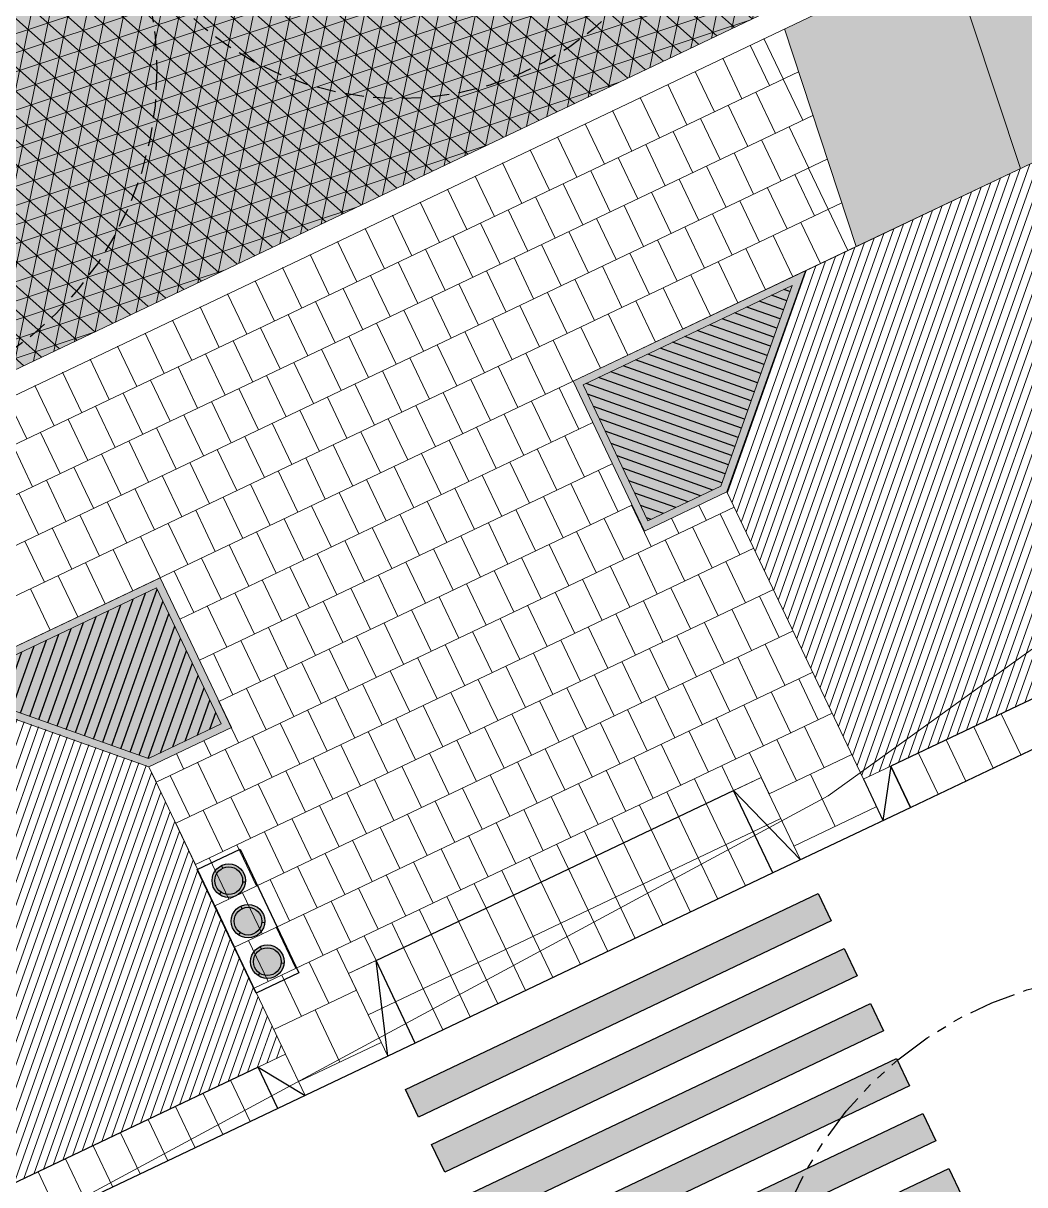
# Model space of a CAD drawing. Header units: metres. Extents: x 678805 to 1359287, y 2747329 to 5497370.
# Drawn here: x 679765.76 to 679778.91, y 2748570.78 to 2748586.04 of the extents above; entities that cross this region are included whole.
import ezdxf
from ezdxf.enums import TextEntityAlignment as Align

# ---------------------------------------------------------------- set-up
doc = ezdxf.new("R2010")
doc.units = ezdxf.units.M
for name, pattern in [('XREF_MON_EIT SUPPORT$0$HIDDEN', [0.375, 0.25, -0.125]), ('XREF_MON_EIT SUPPORT$0$LIM ACERAS$0$PHANTOM2', [1.25, 0.625, -0.125, 0.125, -0.125, 0.125, -0.125]), ('XREF_MON_SFT_TREES$0$HIDDEN', [0.375, 0.25, -0.125])]:
    doc.linetypes.add(name, pattern=pattern)
for name, color, linetype in [('00_XREF_MON_HSC_PAVEMENT', 7, 'Continuous'), ('00_XREF_TWQ_BUILDINGS', 7, 'Continuous'), ('00_XREF_TWQ_SFT_TREES', 7, 'Continuous'), ('00_XREF_TWQ_URBAN CONTEXT', 7, 'Continuous'), ('XREF_MON_EIT SUPPORT$0$02-L-Painted line', 254, 'Continuous'), ('XREF_MON_EIT SUPPORT$0$02-L-PINTURA', 253, 'Continuous'), ('XREF_MON_EIT SUPPORT$0$SL_TREE_CANOPY_', 254, 'XREF_MON_EIT SUPPORT$0$HIDDEN'), ('XREF_MON_EIT SUPPORT$0$SL_TREE_TRUNK_', 254, 'Continuous'), ('XREF_MON_EIT SUPPORT$0$SL_Trees_out_of_scope_', 254, 'Continuous'), ('XREF_MON_GENERAL_LAYOUT$0$02-L-Edge Line Stair +10cm', 6, 'Continuous'), ('XREF_MON_GENERAL_LAYOUT$0$02-L-Plan Change', 8, 'Continuous'), ('XREF_MON_HSC_FURNITURE$0$02-L-litter bin', 8, 'Continuous'), ('XREF_MON_HSC_PAVEMENT$0$03-TR-Tree Pit_Green', 74, 'Continuous'), ('XREF_MON_SFT_TREES$0$SL_TREE_CANOPY', 251, 'XREF_MON_SFT_TREES$0$HIDDEN'), ('XREF_MON_SFT_TREES$0$SL_TREE_TRUNK', 251, 'Continuous'), ('XREF_MON_URBAN CONTEXT$0$XREF_MON_EIT SUPPORT', 7, 'Continuous')]:
    doc.layers.add(name, color=color, linetype=linetype)
for name, color, linetype, true_color in [('02-L-Waterfeatures 01', 7, 'Continuous', 0x4da6ff), ('XREF_MON_HSC_PAVEMENT$0$03-TR-Tree Pit_White', 7, 'Continuous', 0xfcfcfc), ('XREF_MON_SFT_TREES$0$SL_TREE_ACACIA_NILOTICA', 7, 'Continuous', 0x264d00), ('XREF_MON_SFT_TREES$0$SL_TREE_CERCIDIUM_FLORIDUM', 7, 'Continuous', 0xe0e000)]:
    doc.layers.add(name, color=color, linetype=linetype, true_color=true_color)
for name, color, linetype, lineweight in [('XREF_MON_GENERAL_LAYOUT$0$02-L-Level Curves 0.25-0.75m', 33, 'Continuous', 5), ('XREF_MON_GENERAL_LAYOUT$0$02-L-Material Change', 251, 'Continuous', 5), ('XREF_MON_GENERAL_LAYOUT$0$04-BK-Tree Pit', 6, 'Continuous', 5), ('XREF_MON_HSC_PAVEMENT$0$02-L-B-Flat Bar', 251, 'Continuous', 5), ('XREF_MON_HSC_PAVEMENT$0$04-BK-Tree Pit', 6, 'Continuous', 5)]:
    doc.layers.add(name, color=color, linetype=linetype, lineweight=lineweight)
doc.layers.add('XREF_MON_HSC_FURNITURE$0$00-AUX', color=2, linetype='Continuous', plot=False)
for name, color, linetype, lineweight, true_color in [('XREF_MON_HSC_PAVEMENT$0$02-L-Joints-Paviment_06_Concrete Slab in sittu', 7, 'Continuous', 5, 0x999999), ('XREF_MON_HSC_PAVEMENT$0$02-L-Joints-Paviment_07_Precast Concrete Blocks 60X40', 7, 'Continuous', 5, 0x999999), ('XREF_MON_HSC_PAVEMENT$0$03-TR-Pavement_05_Precast irregular Concrete Blocks_Open Joint', 7, 'Continuous', 5, 0x82ae7e), ('XREF_MON_HSC_PAVEMENT$0$03-TR-Pavement_06_Concrete Slab in situ', 7, 'Continuous', 9, 0xf7f7f7), ('XREF_MON_HSC_PAVEMENT$0$03-TR-Pavement_07_Precast Concrete Blocks 20X10', 7, 'Continuous', 5, 0x999999), ('XREF_MON_HSC_PAVEMENT$0$03-TR-Pavement_07_Precast Concrete Blocks 60X40', 7, 'Continuous', 5, 0x999999), ('XREF_MON_HSC_PAVEMENT$0$03-TR-Pavement_07_Precast irregular Concrete Blocks', 7, 'Continuous', 5, 0xb3b3b3)]:
    doc.layers.add(name, color=color, linetype=linetype, lineweight=lineweight, true_color=true_color)
doc.layers.get('XREF_MON_SFT_TREES$0$SL_TREE_ACACIA_NILOTICA').off()
doc.layers.get('XREF_MON_SFT_TREES$0$SL_TREE_CERCIDIUM_FLORIDUM').off()
doc.styles.add('XREF_MON_GENERAL_LAYOUT$0$Standard', font='arial.ttf')
pattern_1 = [(70.5, (0, 0), (-0.094275932128, 0.033384858509), [])]

# ---------------------------------------------------------------- blocks, each defined once
blk = doc.blocks.new('*U46')
h = blk.add_hatch(color=256)
h.dxf.hatch_style = 1
h.paths.add_polyline_path([(7.523, 14.149), (7.523, 14.549), (13.523, 14.549), (13.523, 14.149)])
h = blk.add_hatch(color=256)
h.dxf.hatch_style = 1
h.paths.add_polyline_path([(7.523, 13.349), (7.523, 13.749), (13.523, 13.749), (13.523, 13.349)])
h = blk.add_hatch(color=256)
h.dxf.hatch_style = 1
h.paths.add_polyline_path([(7.523, 12.549), (7.523, 12.949), (13.523, 12.949), (13.523, 12.549)])
h = blk.add_hatch(color=256)
h.dxf.hatch_style = 1
h.paths.add_polyline_path([(7.523, 11.749), (7.523, 12.149), (13.523, 12.149), (13.523, 11.749)])
h = blk.add_hatch(color=256)
h.dxf.hatch_style = 1
h.paths.add_polyline_path([(7.523, 10.949), (7.523, 11.349), (13.523, 11.349), (13.523, 10.949)])
h = blk.add_hatch(color=256)
h.dxf.hatch_style = 1
h.paths.add_polyline_path([(7.523, 10.149), (7.523, 10.549), (13.523, 10.549), (13.523, 10.149)])
h = blk.add_hatch(color=256)
h.dxf.hatch_style = 1
h.paths.add_polyline_path([(7.523, 9.349), (7.523, 9.749), (13.523, 9.749), (13.523, 9.349)])
h = blk.add_hatch(color=256)
h.dxf.hatch_style = 1
h.paths.add_polyline_path([(7.523, 8.549), (7.523, 8.949), (13.523, 8.949), (13.523, 8.549)])
at = {"layer": 'XREF_MON_EIT SUPPORT$0$02-L-PINTURA'}
for points in [[(7.523, 14.149), (7.523, 14.549), (13.523, 14.549), (13.523, 14.149)], [(7.523, 13.349), (7.523, 13.749), (13.523, 13.749), (13.523, 13.349)], [(7.523, 12.549), (7.523, 12.949), (13.523, 12.949), (13.523, 12.549)], [(7.523, 11.749), (7.523, 12.149), (13.523, 12.149), (13.523, 11.749)], [(7.523, 10.949), (7.523, 11.349), (13.523, 11.349), (13.523, 10.949)], [(7.523, 10.149), (7.523, 10.549), (13.523, 10.549), (13.523, 10.149)], [(7.523, 9.349), (7.523, 9.749), (13.523, 9.749), (13.523, 9.349)], [(7.523, 8.549), (7.523, 8.949), (13.523, 8.949), (13.523, 8.549)]]:
    blk.add_lwpolyline(points, close=True, dxfattribs=at)
blk = doc.blocks.new('XREF_MON_EIT SUPPORT$0$trees_outofboundaries')
at = {"layer": 'XREF_MON_EIT SUPPORT$0$SL_TREE_TRUNK_'}
h = blk.add_hatch(color=256, dxfattribs=at)
h.dxf.hatch_style = 1
edge = h.paths.add_edge_path()
edge.add_arc((0, 0), 0.25, 0, 360)
at = {"layer": 'XREF_MON_EIT SUPPORT$0$SL_TREE_CANOPY_', "linetype": 'XREF_MON_EIT SUPPORT$0$LIM ACERAS$0$PHANTOM2'}
blk.add_circle((0, 0), 5, dxfattribs=at)
at = {"layer": 'XREF_MON_EIT SUPPORT$0$SL_TREE_TRUNK_'}
blk.add_circle((0, 0), 0.25, dxfattribs=at)
blk = doc.blocks.new('XREF_MON_EIT SUPPORT')
at = {"layer": 'XREF_MON_EIT SUPPORT$0$02-L-Painted line', "rotation": 205.4458425004114}
blk.add_blockref('*U46', (679779.32, 2748585.562), dxfattribs=at)
at = {"layer": 'XREF_MON_EIT SUPPORT$0$SL_Trees_out_of_scope_'}
blk.add_blockref('XREF_MON_EIT SUPPORT$0$trees_outofboundaries', (679780.429, 2748568.567), dxfattribs=at)
blk = doc.blocks.new('XREF_MON_URBAN CONTEXT')
at = {"layer": 'XREF_MON_URBAN CONTEXT$0$XREF_MON_EIT SUPPORT'}
blk.add_blockref('XREF_MON_EIT SUPPORT', (0, 0), dxfattribs=at)
blk = doc.blocks.new('XREF_MON_SFT_TREES$0$cercidium_floridum')
h = blk.add_hatch()
h.set_pattern_fill('ANSI31', color=256, scale=0.1)
edge = h.paths.add_edge_path()
edge.add_arc((0, 0), 4.5, -25.4481, 334.5519)
at = {"layer": 'XREF_MON_SFT_TREES$0$SL_TREE_TRUNK'}
h = blk.add_hatch(color=256, dxfattribs=at)
h.dxf.hatch_style = 1
edge = h.paths.add_edge_path()
edge.add_arc((0, 0), 0.25, 0, 360)
at = {"layer": 'XREF_MON_SFT_TREES$0$SL_TREE_CANOPY', "linetype": 'XREF_MON_SFT_TREES$0$HIDDEN'}
blk.add_circle((0, 0), 4.5, dxfattribs=at)
at = {"layer": 'XREF_MON_SFT_TREES$0$SL_TREE_TRUNK'}
blk.add_circle((0, 0), 0.25, dxfattribs=at)
blk = doc.blocks.new('XREF_MON_SFT_TREES$0$Acacia_nilotica')
h = blk.add_hatch()
h.set_pattern_fill('ANSI31', color=256, scale=0.1)
edge = h.paths.add_edge_path()
edge.add_arc((0, 0), 4, 0, 360)
at = {"layer": 'XREF_MON_SFT_TREES$0$SL_TREE_TRUNK'}
h = blk.add_hatch(color=256, dxfattribs=at)
h.dxf.hatch_style = 1
edge = h.paths.add_edge_path()
edge.add_arc((0, 0), 0.25, 0, 360)
at = {"layer": 'XREF_MON_SFT_TREES$0$SL_TREE_CANOPY', "linetype": 'XREF_MON_SFT_TREES$0$HIDDEN'}
blk.add_circle((0, 0), 4, dxfattribs=at)
at = {"layer": 'XREF_MON_SFT_TREES$0$SL_TREE_TRUNK'}
blk.add_circle((0, 0), 0.25, dxfattribs=at)
blk = doc.blocks.new('XREF_MON_SFT_TREES')
at = {"layer": 'XREF_MON_SFT_TREES$0$SL_TREE_ACACIA_NILOTICA', "rotation": 25.44812939262281}
blk.add_blockref('XREF_MON_SFT_TREES$0$Acacia_nilotica', (679770.703, 2748589.047), dxfattribs=at)
at = {"layer": 'XREF_MON_SFT_TREES$0$SL_TREE_CERCIDIUM_FLORIDUM', "rotation": 25.44812939262281}
blk.add_blockref('XREF_MON_SFT_TREES$0$cercidium_floridum', (679763.019, 2748585.414), dxfattribs=at)
blk = doc.blocks.new('XREF_MON_HSC_PAVEMENT$0$Tree Pit Ford')
at = {"layer": 'XREF_MON_HSC_PAVEMENT$0$03-TR-Tree Pit_Green', "ltscale": 0.3}
h = blk.add_hatch(dxfattribs=at)
h.set_pattern_fill('ANSI31', color=256, scale=0.04)
h.paths.add_polyline_path([(-0.045, 1.149), (1.934, -0.83), (-1.104, -0.83), (-1.104, 1.149)])
at = {"layer": 'XREF_MON_HSC_PAVEMENT$0$03-TR-Tree Pit_White'}
h = blk.add_hatch(color=256, dxfattribs=at)
h.dxf.hatch_style = 1
h.paths.add_polyline_path([(-0.004, 1.249), (2.175, -0.93), (-1.204, -0.93), (-1.204, 1.249)])
blk = doc.blocks.new('*U459')
at = {"layer": 'XREF_MON_HSC_PAVEMENT$0$02-L-Joints-Paviment_07_Precast Concrete Blocks 60X40'}
blk.add_line((0, -0.6), (0, 0), dxfattribs=at)
blk = doc.blocks.new('*U460')
at = {"layer": 'XREF_MON_HSC_PAVEMENT$0$02-L-Joints-Paviment_07_Precast Concrete Blocks 60X40', "color": 0, "linetype": 'ByBlock', "lineweight": -2, "transparency": 16777216, "rotation": 205.44819555251}
for p in [(679769.467, 2748571.956), (679769.105, 2748571.785), (679768.744, 2748571.613), (679768.383, 2748571.441), (679768.022, 2748571.269), (679767.661, 2748571.097), (679767.299, 2748570.925), (679766.938, 2748570.753), (679766.577, 2748570.581), (679766.216, 2748570.41)]:
    blk.add_blockref('*U459', p, dxfattribs=at)
blk = doc.blocks.new('*U461')
at = {"layer": 'XREF_MON_HSC_PAVEMENT$0$02-L-Joints-Paviment_07_Precast Concrete Blocks 60X40'}
blk.add_lwpolyline([(0, 0.599), (0, 0)], dxfattribs=at)
blk = doc.blocks.new('*U462')
at = {"layer": 'XREF_MON_HSC_PAVEMENT$0$02-L-Joints-Paviment_07_Precast Concrete Blocks 60X40', "color": 0, "linetype": 'ByBlock', "lineweight": -2, "transparency": 16777216, "rotation": 25.44814633357297}
for p in [(679778.863, 2748576.428), (679778.502, 2748576.256), (679778.141, 2748576.084), (679777.779, 2748575.912), (679777.418, 2748575.74), (679777.057, 2748575.568)]:
    blk.add_blockref('*U461', p, dxfattribs=at)
blk = doc.blocks.new('XREF_MON_HSC_PAVEMENT')
at = {"layer": 'XREF_MON_HSC_PAVEMENT$0$03-TR-Pavement_05_Precast irregular Concrete Blocks_Open Joint'}
h = blk.add_hatch(dxfattribs=at)
h.set_pattern_fill('SWAMP', color=256, scale=0.01)
h.set_pattern_definition([(0, (0, 0), (0.127, 0.219970452362), [0.03175, -0.22225]), (90, (0.01588, 0), (-0.127, 0.219970452362), [0.015875, -0.424065904724]), (90, (0.01984, 0), (-0.127, 0.219970452362), [0.0127, -0.427240904724]), (90, (0.0119, 0), (-0.127, 0.219970452362), [0.0127, -0.427240904724]), (60, (0.02381, 0), (-0.126999999827, 0.219970452462), [0.01016, -0.24384]), (120, (0.00794, 0), (-0.253999999827, 1e-10), [0.01016, -0.24384])])
h.paths.add_polyline_path([(679748.306, 2748599.649), (679770.022, 2748603.331), (679775.661, 2748586.251), (679760.974, 2748579.256)])
at = {"layer": 'XREF_MON_HSC_PAVEMENT$0$03-TR-Pavement_06_Concrete Slab in situ', "linetype": 'Continuous'}
h = blk.add_hatch(color=256, dxfattribs=at)
h.dxf.hatch_style = 1
h.paths.add_polyline_path([(679775.758, 2748585.964), (679835.551, 2748614.441), (679836.506, 2748611.563), (679776.702, 2748583.105)])
at = {"layer": 'XREF_MON_HSC_PAVEMENT$0$03-TR-Pavement_07_Precast Concrete Blocks 20X10'}
h = blk.add_hatch(dxfattribs=at)
h.set_pattern_fill('ANSI31', color=256, scale=0.0315, angle=25.5)
h.set_pattern_definition(pattern_1)
h.paths.add_polyline_path([(679776.799, 2748576.11), (679775.006, 2748579.892), (679776.035, 2748582.788), (679779.878, 2748584.617), (679782.706, 2748583.612), (679783.709, 2748586.44), (679787.554, 2748588.269), (679790.381, 2748587.265), (679791.385, 2748590.093), (679795.223, 2748591.919), (679798.056, 2748590.918), (679799.061, 2748593.745), (679802.905, 2748595.574), (679805.732, 2748594.571), (679806.736, 2748597.397), (679810.581, 2748599.227), (679813.407, 2748598.223), (679814.411, 2748601.05), (679818.256, 2748602.879), (679821.082, 2748601.875), (679822.087, 2748604.702), (679825.93, 2748606.531), (679828.757, 2748605.528), (679829.762, 2748608.354), (679833.606, 2748610.184), (679836.433, 2748609.18), (679837.437, 2748612.007), (679841.281, 2748613.836), (679844.159, 2748612.799), (679845.962, 2748609.022)])
h = blk.add_hatch(dxfattribs=at)
h.set_pattern_fill('ANSI31', color=256, scale=0.0315, angle=25.5)
h.set_pattern_definition(pattern_1)
h.paths.add_polyline_path([(679676.974, 2748528.606), (679675.178, 2748532.381), (679676.209, 2748535.285), (679680.101, 2748537.142), (679682.928, 2748536.138), (679683.932, 2748538.965), (679687.777, 2748540.795), (679690.604, 2748539.791), (679691.608, 2748542.618), (679695.453, 2748544.447), (679698.281, 2748543.443), (679699.284, 2748546.271), (679703.122, 2748548.097), (679705.955, 2748547.096), (679706.96, 2748549.923), (679710.804, 2748551.752), (679713.537, 2748550.782), (679713.631, 2748550.749), (679714.635, 2748553.575), (679718.48, 2748555.405), (679721.306, 2748554.401), (679722.311, 2748557.228), (679726.155, 2748559.057), (679728.987, 2748558.052), (679729.991, 2748560.877), (679733.836, 2748562.707), (679736.662, 2748561.703), (679737.666, 2748564.53), (679741.505, 2748566.362), (679744.333, 2748565.358), (679745.341, 2748568.182), (679749.186, 2748570.012), (679752.007, 2748569.011), (679753.031, 2748571.842), (679756.853, 2748573.661), (679759.68, 2748572.657), (679760.684, 2748575.483), (679764.527, 2748577.312), (679767.41, 2748576.278), (679769.209, 2748572.498)])
at = {"layer": 'XREF_MON_HSC_PAVEMENT$0$03-TR-Pavement_07_Precast irregular Concrete Blocks', "linetype": 'Continuous'}
h = blk.add_hatch(dxfattribs=at)
h.set_pattern_fill('NET3', color=256, scale=0.075, angle=78.3)
h.set_pattern_definition([(78.3, (679702.49558, 2748598.36996), (-0.2331774, 0.0482887), []), (138.3, (679702.49558, 2748598.36996), (-0.158408, -0.1777932), []), (198.3, (679702.49558, 2748598.36996), (0.07476945, -0.22608194), [])])
h.paths.add_polyline_path([(679775.663, 2748586.251), (679764.86, 2748618.962), (679702.497, 2748598.366), (679704.527, 2748592.218), (679748.306, 2748599.649), (679760.974, 2748579.256)])
at = {"layer": 'XREF_MON_HSC_PAVEMENT$0$02-L-B-Flat Bar'}
for points in [[(679776.034, 2748582.788), (679833.606, 2748610.184)], [(679775.758, 2748585.964), (679776.702, 2748583.105)], [(679775.003, 2748579.885), (679776.799, 2748576.11)], [(679767.413, 2748576.273), (679769.209, 2748572.498)]]:
    blk.add_lwpolyline(points, dxfattribs=at)
at = {"layer": 'XREF_MON_HSC_PAVEMENT$0$02-L-Joints-Paviment_06_Concrete Slab in sittu'}
blk.add_lwpolyline([(679777.904, 2748587.01), (679778.859, 2748584.132)], dxfattribs=at)
at = {"layer": 'XREF_MON_HSC_PAVEMENT$0$02-L-Joints-Paviment_07_Precast Concrete Blocks 60X40'}
for p, q in [((679775.742, 2748585.307), (679775.49, 2748585.837)), ((679776.335, 2748583.595), (679776.077, 2748584.137)), ((679773.058, 2748580.707), (679772.801, 2748581.249)), ((679772.697, 2748580.535), (679772.439, 2748581.077)), ((679772.336, 2748580.363), (679772.078, 2748580.905)), ((679771.975, 2748580.191), (679771.717, 2748580.733)), ((679771.614, 2748580.019), (679771.356, 2748580.561)), ((679773.133, 2748580.078), (679772.875, 2748580.62)), ((679771.252, 2748579.848), (679770.995, 2748580.389)), ((679772.772, 2748579.906), (679772.514, 2748580.448)), ((679770.891, 2748579.676), (679770.633, 2748580.217)), ((679772.411, 2748579.734), (679772.153, 2748580.276)), ((679770.53, 2748579.504), (679770.272, 2748580.046)), ((679772.05, 2748579.562), (679771.792, 2748580.104)), ((679773.574, 2748579.623), (679773.316, 2748580.165)), ((679770.169, 2748579.332), (679769.911, 2748579.874)), ((679771.688, 2748579.391), (679771.431, 2748579.932)), ((679773.213, 2748579.451), (679772.955, 2748579.993)), ((679771.327, 2748579.219), (679771.069, 2748579.76)), ((679772.852, 2748579.28), (679772.594, 2748579.821)), ((679774.732, 2748579.51), (679774.637, 2748579.711)), ((679769.808, 2748579.16), (679769.55, 2748579.702)), ((679770.966, 2748579.047), (679770.708, 2748579.589)), ((679772.49, 2748579.108), (679772.233, 2748579.65)), ((679774.01, 2748579.166), (679773.752, 2748579.708)), ((679775.173, 2748579.055), (679774.915, 2748579.597)), ((679769.446, 2748578.988), (679769.189, 2748579.53)), ((679770.605, 2748578.875), (679770.347, 2748579.417)), ((679772.129, 2748578.936), (679771.871, 2748579.478)), ((679773.649, 2748578.994), (679773.391, 2748579.536)), ((679774.371, 2748579.338), (679774.276, 2748579.539)), ((679774.812, 2748578.884), (679774.554, 2748579.425)), ((679769.085, 2748578.816), (679768.827, 2748579.358)), ((679771.768, 2748578.764), (679771.51, 2748579.306)), ((679773.288, 2748578.823), (679773.03, 2748579.364)), ((679774.451, 2748578.712), (679774.193, 2748579.253)), ((679768.724, 2748578.644), (679768.466, 2748579.186)), ((679770.244, 2748578.703), (679769.986, 2748579.245)), ((679771.407, 2748578.592), (679771.149, 2748579.134)), ((679772.926, 2748578.651), (679772.669, 2748579.193)), ((679768.363, 2748578.473), (679768.105, 2748579.014)), ((679769.882, 2748578.531), (679769.625, 2748579.073)), ((679771.046, 2748578.42), (679770.788, 2748578.962)), ((679772.565, 2748578.479), (679772.307, 2748579.021)), ((679774.09, 2748578.54), (679773.832, 2748579.082)), ((679775.248, 2748578.427), (679774.99, 2748578.968)), ((679768.002, 2748578.301), (679767.744, 2748578.842)), ((679769.521, 2748578.359), (679769.263, 2748578.901)), ((679772.204, 2748578.307), (679771.946, 2748578.849)), ((679773.728, 2748578.368), (679773.471, 2748578.91)), ((679774.887, 2748578.255), (679774.629, 2748578.796)), ((679769.16, 2748578.187), (679768.902, 2748578.729)), ((679770.684, 2748578.248), (679770.427, 2748578.79)), ((679771.843, 2748578.135), (679771.585, 2748578.677)), ((679773.367, 2748578.196), (679773.109, 2748578.738)), ((679768.799, 2748578.016), (679768.541, 2748578.557)), ((679770.323, 2748578.076), (679770.065, 2748578.618)), ((679771.482, 2748577.963), (679771.224, 2748578.505)), ((679773.006, 2748578.024), (679772.748, 2748578.566)), ((679774.526, 2748578.083), (679774.268, 2748578.625)), ((679775.689, 2748577.972), (679775.431, 2748578.514)), ((679768.438, 2748577.844), (679768.18, 2748578.385)), ((679769.962, 2748577.905), (679769.704, 2748578.446)), ((679772.645, 2748577.852), (679772.387, 2748578.394)), ((679774.164, 2748577.911), (679773.907, 2748578.453)), ((679775.328, 2748577.8), (679775.07, 2748578.342)), ((679769.601, 2748577.733), (679769.343, 2748578.274)), ((679771.12, 2748577.791), (679770.863, 2748578.333)), ((679772.284, 2748577.68), (679772.026, 2748578.222)), ((679773.803, 2748577.739), (679773.545, 2748578.281)), ((679769.24, 2748577.561), (679768.982, 2748578.103)), ((679770.759, 2748577.619), (679770.501, 2748578.161)), ((679771.923, 2748577.509), (679771.665, 2748578.05)), ((679773.442, 2748577.567), (679773.184, 2748578.109)), ((679774.966, 2748577.628), (679774.709, 2748578.17)), ((679768.879, 2748577.389), (679768.621, 2748577.931)), ((679770.398, 2748577.448), (679770.14, 2748577.989)), ((679771.561, 2748577.337), (679771.303, 2748577.878)), ((679773.081, 2748577.395), (679772.823, 2748577.937)), ((679774.605, 2748577.456), (679774.347, 2748577.998)), ((679775.764, 2748577.343), (679775.506, 2748577.885)), ((679768.517, 2748577.217), (679768.26, 2748577.759)), ((679770.037, 2748577.276), (679769.779, 2748577.817)), ((679772.72, 2748577.223), (679772.462, 2748577.765)), ((679774.244, 2748577.284), (679773.986, 2748577.826)), ((679769.676, 2748577.104), (679769.418, 2748577.646)), ((679771.2, 2748577.165), (679770.942, 2748577.707)), ((679772.358, 2748577.052), (679772.101, 2748577.593)), ((679773.883, 2748577.112), (679773.625, 2748577.654)), ((679775.402, 2748577.171), (679775.145, 2748577.713)), ((679769.315, 2748576.932), (679769.057, 2748577.474)), ((679770.839, 2748576.993), (679770.581, 2748577.535)), ((679771.997, 2748576.88), (679771.739, 2748577.421)), ((679773.522, 2748576.941), (679773.264, 2748577.482)), ((679775.041, 2748576.999), (679774.783, 2748577.541)), ((679776.204, 2748576.888), (679775.947, 2748577.43)), ((679768.953, 2748576.76), (679768.696, 2748577.302)), ((679770.478, 2748576.821), (679770.22, 2748577.363)), ((679773.161, 2748576.769), (679772.903, 2748577.31)), ((679774.68, 2748576.827), (679774.422, 2748577.369)), ((679768.592, 2748576.588), (679768.334, 2748577.13)), ((679770.117, 2748576.649), (679769.859, 2748577.191)), ((679771.636, 2748576.708), (679771.378, 2748577.25)), ((679772.799, 2748576.597), (679772.542, 2748577.139)), ((679774.319, 2748576.655), (679774.061, 2748577.197)), ((679775.843, 2748576.716), (679775.585, 2748577.258)), ((679769.755, 2748576.477), (679769.498, 2748577.019)), ((679771.275, 2748576.536), (679771.017, 2748577.078)), ((679772.438, 2748576.425), (679772.18, 2748576.967)), ((679773.958, 2748576.484), (679773.7, 2748577.025)), ((679775.482, 2748576.545), (679775.224, 2748577.086)), ((679769.394, 2748576.305), (679769.136, 2748576.847)), ((679770.914, 2748576.364), (679770.656, 2748576.906)), ((679773.596, 2748576.312), (679773.339, 2748576.853)), ((679775.121, 2748576.373), (679774.863, 2748576.914)), ((679769.033, 2748576.134), (679768.775, 2748576.675)), ((679770.553, 2748576.192), (679770.295, 2748576.734)), ((679772.077, 2748576.253), (679771.819, 2748576.795)), ((679773.235, 2748576.14), (679772.977, 2748576.682)), ((679774.76, 2748576.201), (679774.502, 2748576.743)), ((679776.279, 2748576.259), (679776.021, 2748576.801)), ((679768.231, 2748576.416), (679768.136, 2748576.617)), ((679770.191, 2748576.02), (679769.934, 2748576.562)), ((679771.716, 2748576.081), (679771.458, 2748576.623)), ((679772.874, 2748575.968), (679772.616, 2748576.51)), ((679774.399, 2748576.029), (679774.141, 2748576.571)), ((679775.918, 2748576.088), (679775.66, 2748576.629)), ((679767.87, 2748576.244), (679767.774, 2748576.445)), ((679768.672, 2748575.962), (679768.414, 2748576.503)), ((679769.83, 2748575.848), (679769.572, 2748576.39)), ((679771.355, 2748575.909), (679771.097, 2748576.451)), ((679774.037, 2748575.857), (679773.78, 2748576.399)), ((679775.557, 2748575.916), (679775.299, 2748576.457)), ((679767.504, 2748576.082), (679767.413, 2748576.273)), ((679768.311, 2748575.79), (679768.053, 2748576.332)), ((679769.469, 2748575.676), (679769.211, 2748576.218)), ((679770.993, 2748575.737), (679770.736, 2748576.279)), ((679772.513, 2748575.796), (679772.255, 2748576.338)), ((679773.676, 2748575.685), (679773.418, 2748576.227)), ((679775.092, 2748575.962), (679774.938, 2748576.286)), ((679767.949, 2748575.618), (679767.692, 2748576.16)), ((679770.035, 2748573.556), (679775.453, 2748576.134)), ((679770.632, 2748575.566), (679770.374, 2748576.107)), ((679772.152, 2748575.624), (679771.894, 2748576.166)), ((679773.315, 2748575.513), (679773.057, 2748576.055)), ((679774.731, 2748575.79), (679774.577, 2748576.114)), ((679775.453, 2748576.134), (679775.969, 2748575.05)), ((679776.101, 2748576.175), (679776.427, 2748575.49)), ((679776.8, 2748576.109), (679777.057, 2748575.569)), ((679769.108, 2748575.505), (679768.85, 2748576.046)), ((679770.271, 2748575.394), (679770.013, 2748575.935)), ((679771.791, 2748575.452), (679771.533, 2748575.994)), ((679774.369, 2748575.618), (679774.216, 2748575.942)), ((679768.747, 2748575.333), (679768.489, 2748575.875)), ((679769.91, 2748575.222), (679769.652, 2748575.764)), ((679771.429, 2748575.28), (679771.172, 2748575.822)), ((679772.954, 2748575.341), (679772.696, 2748575.883)), ((679774.008, 2748575.447), (679773.854, 2748575.77)), ((679768.385, 2748575.161), (679768.128, 2748575.703)), ((679769.549, 2748575.05), (679769.291, 2748575.592)), ((679771.068, 2748575.109), (679770.81, 2748575.65)), ((679772.593, 2748575.17), (679772.335, 2748575.711)), ((679773.647, 2748575.275), (679773.493, 2748575.598)), ((679768.02, 2748574.998), (679767.762, 2748575.54)), ((679770.707, 2748574.937), (679770.449, 2748575.478)), ((679772.231, 2748574.998), (679771.974, 2748575.539)), ((679769.187, 2748574.878), (679768.93, 2748575.42)), ((679770.346, 2748574.765), (679770.088, 2748575.307)), ((679771.87, 2748574.826), (679771.612, 2748575.368)), ((679773.286, 2748575.103), (679773.132, 2748575.426)), ((679768.826, 2748574.706), (679768.568, 2748575.248)), ((679769.985, 2748574.593), (679769.727, 2748575.135)), ((679771.509, 2748574.654), (679771.251, 2748575.196)), ((679772.925, 2748574.931), (679772.771, 2748575.254)), ((679768.465, 2748574.534), (679768.207, 2748575.076)), ((679771.148, 2748574.482), (679770.89, 2748575.024)), ((679772.563, 2748574.759), (679772.41, 2748575.082)), ((679769.623, 2748574.421), (679769.366, 2748574.963)), ((679770.787, 2748574.31), (679770.529, 2748574.852)), ((679775.607, 2748574.879), (679770.912, 2748572.644)), ((679772.202, 2748574.587), (679772.048, 2748574.911)), ((679769.262, 2748574.249), (679769.004, 2748574.791)), ((679770.425, 2748574.138), (679770.168, 2748574.68)), ((679771.841, 2748574.415), (679771.687, 2748574.739)), ((679768.901, 2748574.077), (679768.643, 2748574.619)), ((679771.48, 2748574.243), (679771.326, 2748574.567)), ((679768.535, 2748573.915), (679768.278, 2748574.457)), ((679770.064, 2748573.966), (679769.806, 2748574.508)), ((679771.119, 2748574.072), (679770.965, 2748574.395)), ((679769.703, 2748573.794), (679769.445, 2748574.336)), ((679770.757, 2748573.9), (679770.604, 2748574.223)), ((679769.342, 2748573.623), (679769.084, 2748574.164)), ((679768.981, 2748573.451), (679768.723, 2748573.993)), ((679770.396, 2748573.728), (679770.242, 2748574.051)), ((679770.139, 2748573.337), (679769.881, 2748573.879)), ((679769.778, 2748573.166), (679769.52, 2748573.707)), ((679769.417, 2748572.994), (679769.159, 2748573.536)), ((679770.551, 2748572.472), (679770.035, 2748573.556)), ((679769.597, 2748573.08), (679769.923, 2748572.395)), ((679676.974, 2748528.607), (679769.209, 2748572.498))]:
    blk.add_line(p, q, dxfattribs=at)
for points in [[(679775.562, 2748585.22), (679775.309, 2748585.751)], [(679775.201, 2748585.048), (679774.948, 2748585.579)], [(679774.84, 2748584.876), (679774.587, 2748585.407)], [(679774.479, 2748584.704), (679774.226, 2748585.235)], [(679776.001, 2748584.764), (679775.743, 2748585.305)], [(679774.118, 2748584.532), (679773.865, 2748585.063)], [(679775.64, 2748584.592), (679775.382, 2748585.134)], [(679775.278, 2748584.42), (679775.021, 2748584.962)], [(679773.756, 2748584.36), (679773.503, 2748584.891)], [(679774.917, 2748584.248), (679774.659, 2748584.79)], [(679773.395, 2748584.188), (679773.142, 2748584.72)], [(679774.556, 2748584.076), (679774.298, 2748584.618)], [(679776.078, 2748584.137), (679775.82, 2748584.678)], [(679773.034, 2748584.017), (679772.781, 2748584.548)], [(679774.195, 2748583.904), (679773.937, 2748584.446)], [(679775.716, 2748583.965), (679775.459, 2748584.507)], [(679772.673, 2748583.845), (679772.42, 2748584.376)], [(679775.355, 2748583.793), (679775.097, 2748584.335)], [(679772.312, 2748583.673), (679772.059, 2748584.204)], [(679773.834, 2748583.732), (679773.576, 2748584.274)], [(679774.994, 2748583.621), (679774.736, 2748584.163)], [(679771.95, 2748583.501), (679771.697, 2748584.032)], [(679773.472, 2748583.561), (679773.215, 2748584.102)], [(679774.633, 2748583.449), (679774.375, 2748583.991)], [(679776.155, 2748583.509), (679775.897, 2748584.051)], [(679771.589, 2748583.329), (679771.336, 2748583.86)], [(679773.111, 2748583.389), (679772.853, 2748583.93)], [(679775.794, 2748583.337), (679775.536, 2748583.879)], [(679771.228, 2748583.157), (679770.975, 2748583.688)], [(679772.75, 2748583.217), (679772.492, 2748583.759)], [(679774.272, 2748583.277), (679774.014, 2748583.819)], [(679775.432, 2748583.165), (679775.174, 2748583.707)], [(679772.389, 2748583.045), (679772.131, 2748583.587)], [(679773.91, 2748583.105), (679773.653, 2748583.647)], [(679775.071, 2748582.994), (679774.813, 2748583.535)], [(679776.593, 2748583.053), (679776.335, 2748583.595)], [(679770.867, 2748582.985), (679770.614, 2748583.516)], [(679772.028, 2748582.873), (679771.77, 2748583.415)], [(679773.549, 2748582.934), (679773.291, 2748583.475)], [(679776.232, 2748582.882), (679775.974, 2748583.423)], [(679770.506, 2748582.813), (679770.253, 2748583.345)], [(679771.666, 2748582.701), (679771.409, 2748583.243)], [(679773.188, 2748582.762), (679772.93, 2748583.303)], [(679774.71, 2748582.822), (679774.452, 2748583.363)], [(679775.871, 2748582.71), (679775.613, 2748583.252)], [(679770.144, 2748582.641), (679769.891, 2748583.173)], [(679771.305, 2748582.529), (679771.047, 2748583.071)], [(679772.827, 2748582.59), (679772.569, 2748583.132)], [(679774.349, 2748582.65), (679774.091, 2748583.192)], [(679775.509, 2748582.538), (679775.252, 2748583.08)], [(679769.783, 2748582.47), (679769.53, 2748583.001)], [(679772.466, 2748582.418), (679772.208, 2748582.96)], [(679773.988, 2748582.478), (679773.73, 2748583.02)], [(679769.422, 2748582.298), (679769.169, 2748582.829)], [(679770.944, 2748582.357), (679770.686, 2748582.899)], [(679772.104, 2748582.246), (679771.847, 2748582.788)], [(679773.626, 2748582.306), (679773.369, 2748582.848)], [(679775.148, 2748582.366), (679774.89, 2748582.908)], [(679769.061, 2748582.126), (679768.808, 2748582.657)], [(679770.583, 2748582.186), (679770.325, 2748582.727)], [(679771.743, 2748582.074), (679771.485, 2748582.616)], [(679773.265, 2748582.134), (679773.007, 2748582.676)], [(679774.787, 2748582.194), (679774.529, 2748582.736)], [(679768.7, 2748581.954), (679768.447, 2748582.485)], [(679770.222, 2748582.014), (679769.964, 2748582.556)], [(679772.904, 2748581.962), (679772.646, 2748582.504)], [(679774.426, 2748582.022), (679774.168, 2748582.564)], [(679768.338, 2748581.782), (679768.085, 2748582.313)], [(679769.86, 2748581.842), (679769.603, 2748582.384)], [(679771.382, 2748581.902), (679771.124, 2748582.444)], [(679772.543, 2748581.79), (679772.285, 2748582.332)], [(679774.065, 2748581.85), (679773.807, 2748582.392)], [(679769.499, 2748581.67), (679769.241, 2748582.212)], [(679771.021, 2748581.73), (679770.763, 2748582.272)], [(679772.182, 2748581.619), (679771.924, 2748582.16)], [(679773.704, 2748581.678), (679773.446, 2748582.22)], [(679767.977, 2748581.61), (679767.724, 2748582.141)], [(679769.138, 2748581.498), (679768.88, 2748582.04)], [(679770.66, 2748581.559), (679770.402, 2748582.1)], [(679773.342, 2748581.507), (679773.085, 2748582.048)], [(679767.616, 2748581.438), (679767.363, 2748581.97)], [(679768.777, 2748581.326), (679768.519, 2748581.868)], [(679770.299, 2748581.387), (679770.041, 2748581.928)], [(679771.82, 2748581.447), (679771.563, 2748581.988)], [(679772.981, 2748581.335), (679772.723, 2748581.877)], [(679767.255, 2748581.266), (679767.002, 2748581.798)], [(679768.416, 2748581.154), (679768.158, 2748581.696)], [(679769.937, 2748581.215), (679769.68, 2748581.757)], [(679771.459, 2748581.275), (679771.201, 2748581.817)], [(679772.62, 2748581.163), (679772.362, 2748581.705)], [(679766.894, 2748581.095), (679766.641, 2748581.626)], [(679769.576, 2748581.043), (679769.318, 2748581.585)], [(679771.098, 2748581.103), (679770.84, 2748581.645)], [(679766.533, 2748580.923), (679766.28, 2748581.454)], [(679768.054, 2748580.982), (679767.797, 2748581.524)], [(679769.215, 2748580.871), (679768.957, 2748581.413)], [(679770.737, 2748580.931), (679770.479, 2748581.473)], [(679772.259, 2748580.991), (679772.001, 2748581.533)], [(679766.171, 2748580.751), (679765.918, 2748581.282)], [(679767.693, 2748580.811), (679767.435, 2748581.352)], [(679768.854, 2748580.699), (679768.596, 2748581.241)], [(679770.376, 2748580.759), (679770.118, 2748581.301)], [(679771.898, 2748580.819), (679771.64, 2748581.361)], [(679765.81, 2748580.579), (679765.557, 2748581.11)], [(679767.332, 2748580.639), (679767.074, 2748581.181)], [(679770.014, 2748580.587), (679769.757, 2748581.129)], [(679771.536, 2748580.647), (679771.279, 2748581.189)], [(679766.971, 2748580.467), (679766.713, 2748581.009)], [(679768.493, 2748580.527), (679768.235, 2748581.069)], [(679769.653, 2748580.415), (679769.395, 2748580.957)], [(679771.175, 2748580.475), (679770.917, 2748581.017)], [(679766.61, 2748580.295), (679766.352, 2748580.837)], [(679768.131, 2748580.355), (679767.874, 2748580.897)], [(679769.292, 2748580.244), (679769.034, 2748580.785)], [(679770.814, 2748580.303), (679770.556, 2748580.845)], [(679766.249, 2748580.123), (679765.991, 2748580.665)], [(679767.77, 2748580.184), (679767.512, 2748580.725)], [(679770.453, 2748580.132), (679770.195, 2748580.673)], [(679765.887, 2748579.951), (679765.63, 2748580.493)], [(679767.409, 2748580.012), (679767.151, 2748580.553)], [(679768.931, 2748580.072), (679768.673, 2748580.613)], [(679770.092, 2748579.96), (679769.834, 2748580.501)], [(679767.048, 2748579.84), (679766.79, 2748580.382)], [(679768.57, 2748579.9), (679768.312, 2748580.442)], [(679769.73, 2748579.788), (679769.473, 2748580.33)], [(679766.687, 2748579.668), (679766.429, 2748580.21)], [(679768.208, 2748579.728), (679767.951, 2748580.27)], [(679766.325, 2748579.496), (679766.068, 2748580.038)], [(679767.847, 2748579.556), (679767.589, 2748580.098)], [(679769.369, 2748579.616), (679769.111, 2748580.158)], [(679765.964, 2748579.324), (679765.706, 2748579.866)], [(679767.486, 2748579.384), (679767.228, 2748579.926)], [(679769.008, 2748579.444), (679768.75, 2748579.986)], [(679767.125, 2748579.212), (679766.867, 2748579.754)], [(679768.647, 2748579.272), (679768.389, 2748579.814)], [(679766.764, 2748579.04), (679766.506, 2748579.582)], [(679768.286, 2748579.1), (679768.028, 2748579.642)], [(679766.403, 2748578.869), (679766.145, 2748579.41)], [(679767.924, 2748578.928), (679767.667, 2748579.47)], [(679767.563, 2748578.757), (679767.305, 2748579.298)], [(679766.041, 2748578.697), (679765.784, 2748579.238)], [(679767.202, 2748578.585), (679766.944, 2748579.126)], [(679766.841, 2748578.413), (679766.583, 2748578.955)], [(679766.48, 2748578.241), (679766.222, 2748578.783)], [(679766.119, 2748578.069), (679765.861, 2748578.611)], [(679775.092, 2748575.962), (679775.607, 2748574.879)], [(679774.731, 2748575.79), (679775.246, 2748574.707)], [(679775.711, 2748575.592), (679770.293, 2748573.014)], [(679774.369, 2748575.618), (679774.885, 2748574.535)], [(679774.008, 2748575.447), (679774.524, 2748574.363)], [(679773.647, 2748575.275), (679774.163, 2748574.191)], [(679773.286, 2748575.103), (679773.801, 2748574.019)], [(679775.969, 2748575.05), (679775.607, 2748574.879)], [(679772.925, 2748574.931), (679773.44, 2748573.847)], [(679772.563, 2748574.759), (679773.079, 2748573.675)], [(679772.202, 2748574.587), (679772.718, 2748573.504)], [(679771.841, 2748574.415), (679772.357, 2748573.332)], [(679771.48, 2748574.243), (679771.995, 2748573.16)], [(679771.119, 2748574.072), (679771.634, 2748572.988)], [(679770.757, 2748573.9), (679771.273, 2748572.816)], [(679770.396, 2748573.728), (679770.912, 2748572.644)], [(679770.912, 2748572.644), (679770.551, 2748572.472)]]:
    blk.add_lwpolyline(points, dxfattribs=at)
at = {"layer": 'XREF_MON_HSC_PAVEMENT$0$03-TR-Pavement_07_Precast Concrete Blocks 60X40'}
for p, q in [((679664.351, 2748532.3), (679775.943, 2748585.402)), ((679664.609, 2748531.758), (679776.133, 2748584.828)), ((679664.867, 2748531.216), (679776.322, 2748584.254)), ((679665.125, 2748530.674), (679776.512, 2748583.68)), ((679665.382, 2748530.133), (679776.702, 2748583.105)), ((679773.241, 2748580.794), (679767.818, 2748578.213)), ((679773.499, 2748580.252), (679768.076, 2748577.672)), ((679773.757, 2748579.71), (679768.334, 2748577.13)), ((679775.098, 2748579.684), (679767.508, 2748576.072)), ((679775.356, 2748579.143), (679767.766, 2748575.531)), ((679775.614, 2748578.601), (679768.024, 2748574.989)), ((679775.872, 2748578.059), (679768.281, 2748574.447)), ((679776.13, 2748577.517), (679768.539, 2748573.905)), ((679776.388, 2748576.975), (679768.797, 2748573.363)), ((679776.645, 2748576.434), (679775.557, 2748575.916)), ((679770.139, 2748573.337), (679769.055, 2748572.822))]:
    blk.add_line(p, q, dxfattribs=at)
blk.add_lwpolyline([(680024.679, 2748701.109), (679776.702, 2748583.105)], dxfattribs=at)
at = {"layer": 'XREF_MON_HSC_PAVEMENT$0$02-L-Joints-Paviment_07_Precast Concrete Blocks 60X40'}
for name in ['*U462', '*U460']:
    blk.add_blockref(name, (0, 0), dxfattribs=at)
at = {"layer": 'XREF_MON_HSC_PAVEMENT$0$04-BK-Tree Pit', "xscale": -1, "rotation": 205.4481099310774}
blk.add_blockref('XREF_MON_HSC_PAVEMENT$0$Tree Pit Ford', (679774.47, 2748581.014), dxfattribs=at)
at = {"layer": 'XREF_MON_HSC_PAVEMENT$0$04-BK-Tree Pit', "rotation": 205.4481098862595}
blk.add_blockref('XREF_MON_HSC_PAVEMENT$0$Tree Pit Ford', (679766.873, 2748577.399), dxfattribs=at)
blk = doc.blocks.new('XREF_MON_HSC_FURNITURE$0$3 concrete recycling bins')
at = {"true_color": 0xfcfcfc}
h = blk.add_hatch(color=7, dxfattribs=at)
h.dxf.hatch_style = 1
edge = h.paths.add_edge_path()
edge.add_arc((-0.59, 0), 0.22, 0, 360)
h = blk.add_hatch(color=7, dxfattribs=at)
h.dxf.hatch_style = 1
edge = h.paths.add_edge_path()
edge.add_arc((0, 0), 0.22, 0, 360)
h = blk.add_hatch(color=7, dxfattribs=at)
h.dxf.hatch_style = 1
edge = h.paths.add_edge_path()
edge.add_arc((0.59, 0), 0.22, 0, 360)
for points in [[(-0.499, 0.158), (-0.48, 0.191)], [(0.091, 0.158), (0.11, 0.191)], [(0.681, 0.158), (0.7, 0.191)], [(-0.773, 0), (-0.81, 0)], [(-0.182, 0), (-0.22, 0)], [(0.408, 0), (0.37, 0)], [(-0.499, -0.158), (-0.48, -0.191)], [(0.091, -0.158), (0.11, -0.191)], [(0.681, -0.158), (0.7, -0.191)]]:
    blk.add_lwpolyline(points)
for centre, radius in [((-0.59, 0), 0.22), ((-0.59, 0), 0.182), ((0, 0), 0.22), ((0, 0), 0.182), ((0.59, 0), 0.22), ((0.59, 0), 0.182)]:
    blk.add_circle(centre, radius)
at = {"layer": 'XREF_MON_HSC_FURNITURE$0$00-AUX'}
blk.add_lwpolyline([(-0.9, 0.311), (0.9, 0.311), (0.9, -0.311), (-0.9, -0.311)], close=True, dxfattribs=at)
blk = doc.blocks.new('XREF_MON_HSC_FURNITURE')
at = {"layer": 'XREF_MON_HSC_FURNITURE$0$02-L-litter bin', "rotation": 295.4507038712279}
blk.add_blockref('XREF_MON_HSC_FURNITURE$0$3 concrete recycling bins', (679768.716, 2748574.245), dxfattribs=at)
blk = doc.blocks.new('XREF_MON_GENERAL_LAYOUT$0$Tree Pit Ford')
at = {"ltscale": 0.3}
blk.add_lwpolyline([(-0.045, 1.149), (1.934, -0.83), (-1.104, -0.83), (-1.104, 1.149)], close=True, dxfattribs=at)
at = {"layer": 'XREF_MON_GENERAL_LAYOUT$0$02-L-Material Change', "ltscale": 0.3}
blk.add_lwpolyline([(-0.004, 1.249), (2.175, -0.93), (-1.204, -0.93), (-1.204, 1.249)], close=True, dxfattribs=at)
blk = doc.blocks.new('XREF_MON_GENERAL_LAYOUT')
at = {"layer": 'XREF_MON_GENERAL_LAYOUT$0$02-L-Edge Line Stair +10cm'}
for points in [[(679777.418, 2748575.74), (679775.607, 2748574.879)], [(679770.912, 2748572.644), (679769.105, 2748571.785)]]:
    blk.add_lwpolyline(points, dxfattribs=at)
at = {"layer": 'XREF_MON_GENERAL_LAYOUT$0$02-L-Level Curves 0.25-0.75m', "ltscale": 0.3}
blk.add_lwpolyline([(679865.469, 2748617.641), (679859.829, 2748615.621), (679883.35, 2748658.422), (679863.386, 2748653.998), (679852.499, 2748660.243), (679842.618, 2748672.856), (679822.78, 2748660.016), (679827.346, 2748640.116), (679826.889, 2748639.765), (679828.162, 2748613.189), (679776.334, 2748575.889), (679765.77, 2748570.197)], dxfattribs=at)
at = {"layer": 'XREF_MON_GENERAL_LAYOUT$0$02-L-Material Change', "ltscale": 0.3}
for p, q in [((679775.453, 2748576.134), (679775.969, 2748575.05)), ((679776.971, 2748575.749), (679775.883, 2748575.231)), ((679770.551, 2748572.472), (679770.035, 2748573.556)), ((679770.465, 2748572.653), (679769.381, 2748572.137))]:
    blk.add_line(p, q, dxfattribs=at)
for points in [[(679760.974, 2748579.256), (679835.455, 2748614.728)], [(679760.951, 2748578.913), (679835.551, 2748614.441)], [(679775.003, 2748579.885), (679776.799, 2748576.11)], [(679767.413, 2748576.273), (679769.209, 2748572.498)], [(679769.209, 2748572.498), (679769.467, 2748571.956)]]:
    blk.add_lwpolyline(points, dxfattribs=at)
at = {"layer": 'XREF_MON_GENERAL_LAYOUT$0$02-L-Material Change', "lineweight": 0, "ltscale": 0.2}
for points in [[(679776.034, 2748582.788), (679841.263, 2748613.827)], [(679775.758, 2748585.964), (679776.702, 2748583.105)]]:
    blk.add_lwpolyline(points, dxfattribs=at)
at = {"layer": 'XREF_MON_GENERAL_LAYOUT$0$02-L-Material Change', "ltscale": 0.3, "elevation": 0}
for points in [[(679777.156, 2748576.28), (679776.795, 2748576.108)], [(679775.092, 2748575.962), (679775.453, 2748576.134)], [(679777.053, 2748575.566), (679776.799, 2748576.11)], [(679770.396, 2748573.728), (679770.035, 2748573.556)], [(679768.848, 2748572.326), (679769.209, 2748572.498)]]:
    blk.add_lwpolyline(points, dxfattribs=at)
at = {"layer": 'XREF_MON_GENERAL_LAYOUT$0$02-L-Plan Change'}
for p, q in [((679845.601, 2748608.85, 0), (679777.156, 2748576.28, 0)), ((679845.859, 2748608.309, 0), (679777.418, 2748575.74)), ((679770.396, 2748573.728, 0), (679775.092, 2748575.962, 0)), ((679775.607, 2748574.879), (679770.912, 2748572.644)), ((679768.848, 2748572.326, 0), (679677.335, 2748528.779, 0)), ((679769.105, 2748571.785), (679677.593, 2748528.237))]:
    blk.add_line(p, q, dxfattribs=at)
at = {"layer": 'XREF_MON_GENERAL_LAYOUT$0$02-L-Plan Change', "elevation": 0}
for points in [[(679777.156, 2748576.28), (679777.053, 2748575.566)], [(679777.414, 2748575.738), (679777.156, 2748576.28)], [(679775.607, 2748574.879), (679775.092, 2748575.962)], [(679775.969, 2748575.05), (679775.092, 2748575.962)], [(679770.912, 2748572.644), (679770.396, 2748573.728)], [(679770.551, 2748572.472), (679770.396, 2748573.728)], [(679769.105, 2748571.785), (679768.848, 2748572.326)], [(679768.848, 2748572.326), (679769.467, 2748571.956)]]:
    blk.add_lwpolyline(points, dxfattribs=at)
at = {"layer": 'XREF_MON_GENERAL_LAYOUT$0$04-BK-Tree Pit', "xscale": -1, "rotation": 205.4481099310774}
blk.add_blockref('XREF_MON_GENERAL_LAYOUT$0$Tree Pit Ford', (679774.47, 2748581.014), dxfattribs=at)
at = {"layer": 'XREF_MON_GENERAL_LAYOUT$0$04-BK-Tree Pit', "rotation": 205.4481098862595}
blk.add_blockref('XREF_MON_GENERAL_LAYOUT$0$Tree Pit Ford', (679766.873, 2748577.399), dxfattribs=at)
at = {"style": 'XREF_MON_GENERAL_LAYOUT$0$Standard'}
for tag, rotation, p in [('604,00', 330.2643, (679905.77, 2748776.558)), ('603,00', 330.2643, (679901.861, 2748753.477)), ('600,00', 133.826, (679944.597, 2748745.153)), ('602,00', 330.2643, (679883.319, 2748738.727)), ('601,00', 117.8906, (679920.972, 2748732.87)), ('601,00', 330.2643, (679864.777, 2748723.976)), ('600,00', 40.8833, (679777.405, 2748705.444, 1.17)), ('602,00', 330.2643, (679941.275, 2748705.483)), ('601,00', 40.8833, (679701.798, 2748703.889, 1.17)), ('598,00', 62.091, (679810.267, 2748702.619)), ('600,00', 330.2643, (679877.781, 2748691.131)), ('600,00', 19.5511, (679920.444, 2748685.496)), ('601,00', 330.2643, (679934.813, 2748683.804)), ('599,00', 330.2643, (679854.567, 2748679.061)), ('600,00', 88.3928, (679743.913, 2748675.572)), ('599,00', 20.6086, (679924.26, 2748675.216)), ('601,00', 88.3928, (679728.035, 2748671.318, -2)), ('602,00', 88.3928, (679711.826, 2748665.966, -1)), ('603,00', 88.3928, (679695.615, 2748660.611)), ('599,00', 40.8833, (679788.807, 2748655.829, 1.17)), ('601,00', 40.8833, (679627.612, 2748644.603, 1.17)), ('603,00', 41.7058, (679702.499, 2748628.484, 1.17)), ('600,00', 40.8833, (679645.925, 2748597.926, 1.17)), ('599,00', 34.2277, (679673.574, 2748555.136, 5.34))]:
    blk.add_attdef(tag, text='', height=1, rotation=rotation, dxfattribs=at).set_placement(p, align=Align.MIDDLE)
at = {"ltscale": 0.3, "style": 'XREF_MON_GENERAL_LAYOUT$0$Standard'}
for tag, rotation, p in [('603,50', 330.2643, (679911.501, 2748760.57)), ('602,50', 330.2643, (679892.865, 2748745.846)), ('600,50', 133.826, (679933.048, 2748738.729)), ('601,50', 330.2643, (679873.581, 2748731.671)), ('601,50', 101.2857, (679909.522, 2748726.945)), ('602,50', 330.2643, (679948.625, 2748713.86)), ('600,50', 39.606, (679743.243, 2748706.971)), ('600,50', 330.2643, (679880.266, 2748702.726)), ('600,50', 17.3537, (679917.615, 2748690.554)), ('599,50', 330.2643, (679867.197, 2748684.716)), ('599,50', 18.8944, (679921.71, 2748680.578)), ('599,50', 39.606, (679778.991, 2748677.241)), ('600,50', 88.3928, (679735.925, 2748673.586)), ('601,50', 88.3928, (679719.906, 2748668.581)), ('602,50', 88.3928, (679703.474, 2748663.452)), ('598,50', 330.2643, (679861.765, 2748662.397)), ('601,50', 39.606, (679610.513, 2748662.061)), ('600,00', 41.7058, (679752.308, 2748637.685)), ('601,00', 41.7058, (679736.044, 2748634.538)), ('599,00', 35.0835, (679763.043, 2748634.415, 1.17)), ('602,00', 41.7058, (679720.174, 2748633.096, 1.17)), ('600,00', 35.0835, (679747.063, 2748629.903, 1.17)), ('601,00', 35.0835, (679731.246, 2748625.239, 1.17)), ('600,50', 39.606, (679636.92, 2748621.339)), ('602,00', 35.0835, (679715.4, 2748620.639, 1.17)), ('599,50', 28.7604, (679659.482, 2748574.323))]:
    blk.add_attdef(tag, text='', height=1, rotation=rotation, dxfattribs=at).set_placement(p, align=Align.MIDDLE)

msp = doc.modelspace()

# ---------------------------------------------------------------- block references
at = {"layer": '00_XREF_MON_HSC_PAVEMENT'}
msp.add_blockref('XREF_MON_HSC_PAVEMENT', (0, 0), dxfattribs=at)
at = {"layer": '00_XREF_TWQ_BUILDINGS'}
msp.add_blockref('XREF_MON_HSC_FURNITURE', (0, 0), dxfattribs=at)
at = {"layer": '00_XREF_TWQ_SFT_TREES'}
msp.add_blockref('XREF_MON_SFT_TREES', (0, 0), dxfattribs=at)
at = {"layer": '00_XREF_TWQ_URBAN CONTEXT'}
msp.add_blockref('XREF_MON_URBAN CONTEXT', (0, 0), dxfattribs=at)
at = {"layer": '02-L-Waterfeatures 01', "color": 18, "true_color": 0x000000}
msp.add_blockref('XREF_MON_GENERAL_LAYOUT', (0, 0), dxfattribs=at)

doc.saveas('drawing.dxf')
